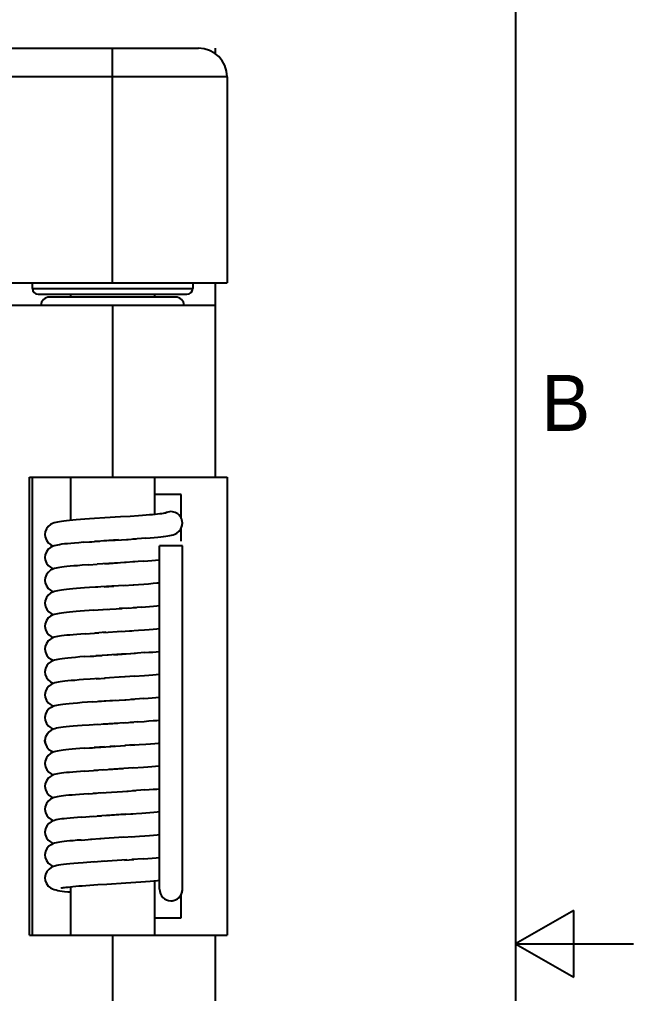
# Model space of a CAD drawing. Header units: millimetres. Extents: x 1775 to 1883, y -277 to -202.
# Drawn here: x 1871.79 to 1882.51, y -240.44 to -223.41 of the extents above; entities that cross this region are included whole.
import ezdxf

# ---------------------------------------------------------------- set-up
doc = ezdxf.new("R2010")
doc.units = ezdxf.units.MM
doc.header["$LTSCALE"] = 30.734
doc.layers.get('0').update_dxf_attribs({"linetype": 'CONTINUOUS'})
doc.layers.add('TuKuang', color=7, linetype='CONTINUOUS')
doc.styles.add('1', font='romans.shx', dxfattribs={"height": 2.5})

# ---------------------------------------------------------------- blocks, each defined once
blk = doc.blocks.new('asdf456')
at = {"color": 8}
for p, q in [((1550.355, 85.492), (1548.39, 84.369)), ((1550.355, 83.246), (1550.355, 85.492)), ((1548.39, 84.369), (1550.355, 83.246))]:
    blk.add_line(p, q, dxfattribs=at)
at = {"layer": 'TuKuang', "color": 8}
for p, q in [((1548.39, 152.964), (1548.39, 15.774)), ((1548.39, 84.369), (1552.361, 84.369))]:
    blk.add_line(p, q, dxfattribs=at)
at = {"color": 8, "insert": (1549.26, 103.524), "char_height": 1.88441, "width": 9.04157, "attachment_point": 1, "style": '1'}
blk.add_mtext('{\\f@Gulim|b0|i0|c134|p34;B}', dxfattribs=at)
blk = doc.blocks.new('b')
at = {"color": 7, "linetype": 'Continuous'}
for p, q in [((1258.817, -744.658), (1283.317, -744.658)), ((1281.817, -748.758), (1281.817, -744.658)), ((1283.617, -744.764), (1283.617, -744.658)), ((1283.817, -745.158), (1274.317, -745.158)), ((1283.817, -745.158), (1283.817, -748.758)), ((1280.017, -748.758), (1283.817, -748.758)), ((1280.417, -748.858), (1280.417, -748.758)), ((1283.217, -748.758), (1283.217, -748.858)), ((1283.617, -752.158), (1283.617, -748.758)), ((1280.417, -748.858), (1283.217, -748.858)), ((1280.517, -748.958), (1283.117, -748.958)), ((1281.082, -748.958), (1281.082, -749.008)), ((1282.552, -748.958), (1282.552, -749.008)), ((1282.917, -749.008), (1280.717, -749.008)), ((1283.617, -749.158), (1279.817, -749.158)), ((1281.817, -749.158), (1281.817, -752.158)), ((1280.367, -760.158), (1280.367, -752.158)), ((1280.417, -760.158), (1280.417, -752.158)), ((1281.082, -752.158), (1281.082, -752.912)), ((1282.552, -752.158), (1282.552, -752.807)), ((1283.817, -752.158), (1283.817, -760.158)), ((1283.017, -752.458), (1282.552, -752.458)), ((1283.017, -752.876), (1283.017, -752.458)), ((1281.684, -752.868), (1281.501, -752.88)), ((1281.957, -752.851), (1281.684, -752.868)), ((1282.123, -752.84), (1281.957, -752.851)), ((1282.272, -752.83), (1282.123, -752.84)), ((1282.978, -753.101), (1283.011, -753.057)), ((1283.017, -753.276), (1283.017, -753.043)), ((1283.036, -752.958), (1283.036, -752.954)), ((1283.037, -752.958), (1283.037, -752.954)), ((1282.061, -753.244), (1282.228, -753.233)), ((1282.397, -753.221), (1282.17, -753.237)), ((1281.311, -753.294), (1281.455, -753.283)), ((1281.414, -753.286), (1281.594, -753.274)), ((1281.72, -753.266), (1281.505, -753.28)), ((1281.922, -753.253), (1281.668, -753.269)), ((1281.744, -753.264), (1282.093, -753.242)), ((1282.637, -759.358), (1282.637, -753.358)), ((1283.037, -753.358), (1282.637, -753.358)), ((1283.037, -759.358), (1283.037, -753.358)), ((1280.637, -753.558), (1280.637, -753.558)), ((1281.404, -753.687), (1281.286, -753.695)), ((1281.404, -753.687), (1281.549, -753.677)), ((1282.055, -753.644), (1281.547, -753.677)), ((1281.684, -753.668), (1281.903, -753.654)), ((1282.209, -753.634), (1282.029, -753.646)), ((1282.36, -753.623), (1282.172, -753.637)), ((1280.637, -753.958), (1280.637, -753.959)), ((1281.415, -754.086), (1281.33, -754.092)), ((1281.563, -754.076), (1281.415, -754.086)), ((1281.673, -754.069), (1281.837, -754.058)), ((1282.011, -754.047), (1282.19, -754.035)), ((1282.18, -754.036), (1282.365, -754.023)), ((1282.317, -754.427), (1282.175, -754.436)), ((1281.49, -754.481), (1281.326, -754.492)), ((1281.488, -754.481), (1281.726, -754.465)), ((1281.663, -754.47), (1281.983, -754.449)), ((1282.098, -754.442), (1281.931, -754.452)), ((1282.069, -754.443), (1282.237, -754.432)), ((1281.342, -754.891), (1281.498, -754.88)), ((1281.426, -754.885), (1281.576, -754.875)), ((1281.702, -754.867), (1281.515, -754.879)), ((1281.657, -754.87), (1281.982, -754.849)), ((1281.924, -754.853), (1282.154, -754.838)), ((1282.113, -754.841), (1282.27, -754.83)), ((1282.27, -754.83), (1282.378, -754.822)), ((1281.425, -755.285), (1281.638, -755.271)), ((1281.741, -755.265), (1281.524, -755.279)), ((1281.976, -755.25), (1281.638, -755.271)), ((1281.837, -755.258), (1282.053, -755.244)), ((1282.13, -755.24), (1281.976, -755.25)), ((1282.053, -755.244), (1282.22, -755.233)), ((1282.378, -755.222), (1282.13, -755.24)), ((1281.332, -755.292), (1281.488, -755.281)), ((1281.425, -755.685), (1281.312, -755.694)), ((1281.582, -755.675), (1281.425, -755.685)), ((1281.529, -755.678), (1281.686, -755.668)), ((1282.018, -755.647), (1281.676, -755.669)), ((1282.205, -755.634), (1281.949, -755.651)), ((1282.193, -755.635), (1282.373, -755.622)), ((1280.949, -756.127), (1280.906, -756.133)), ((1281.476, -756.082), (1281.288, -756.095)), ((1281.473, -756.082), (1281.7, -756.067)), ((1281.867, -756.057), (1281.572, -756.076)), ((1281.7, -756.067), (1282.051, -756.045)), ((1282.032, -756.046), (1282.2, -756.035)), ((1282.361, -756.023), (1282.136, -756.039)), ((1281.498, -756.48), (1281.735, -756.465)), ((1282.037, -756.446), (1281.654, -756.47)), ((1281.735, -756.465), (1281.909, -756.454)), ((1282, -756.448), (1282.189, -756.435)), ((1282.261, -756.43), (1282.124, -756.44)), ((1282.261, -756.43), (1282.371, -756.423)), ((1280.956, -756.526), (1280.912, -756.532)), ((1281.408, -756.487), (1281.285, -756.496)), ((1281.557, -756.477), (1281.408, -756.487)), ((1280.647, -756.696), (1280.637, -756.758)), ((1280.637, -756.758), (1280.637, -756.753)), ((1280.638, -756.757), (1280.637, -756.758)), ((1280.637, -756.764), (1280.637, -756.758)), ((1281.326, -756.893), (1281.467, -756.883)), ((1281.413, -756.886), (1281.615, -756.873)), ((1281.677, -756.869), (1281.498, -756.88)), ((1281.615, -756.873), (1282.042, -756.845)), ((1281.858, -756.857), (1281.768, -756.863)), ((1282.193, -756.835), (1282.032, -756.846)), ((1282.133, -756.839), (1282.281, -756.829)), ((1282.281, -756.829), (1282.399, -756.82)), ((1281.33, -757.292), (1281.562, -757.276)), ((1281.665, -757.27), (1281.491, -757.281)), ((1281.643, -757.271), (1282.001, -757.248)), ((1281.927, -757.253), (1281.753, -757.264)), ((1282.185, -757.236), (1281.927, -757.253)), ((1282.168, -757.237), (1282.356, -757.224)), ((1281.607, -757.673), (1282.088, -757.642)), ((1282.066, -757.644), (1282.226, -757.633)), ((1282.38, -757.622), (1282.164, -757.637)), ((1281.398, -757.687), (1281.314, -757.693)), ((1281.398, -757.687), (1281.537, -757.678)), ((1281.656, -757.67), (1281.478, -757.682)), ((1281.283, -758.096), (1281.482, -758.081)), ((1281.455, -758.083), (1281.622, -758.072)), ((1282.045, -758.045), (1281.549, -758.077)), ((1282.139, -758.039), (1282.326, -758.026)), ((1281.27, -758.497), (1281.455, -758.483)), ((1281.613, -758.473), (1281.431, -758.485)), ((1282.008, -758.448), (1281.595, -758.474)), ((1281.981, -758.449), (1282.194, -758.435)), ((1282.142, -758.439), (1282.286, -758.429)), ((1282.286, -758.429), (1282.384, -758.422)), ((1282.067, -758.844), (1281.642, -758.871)), ((1282.027, -758.846), (1282.191, -758.835)), ((1282.356, -758.824), (1282.153, -758.838)), ((1280.959, -758.925), (1280.914, -758.931)), ((1281.5, -758.88), (1281.303, -758.894)), ((1281.685, -758.868), (1281.488, -758.881)), ((1281.082, -759.313), (1281.082, -760.158)), ((1281.418, -759.286), (1281.562, -759.276)), ((1281.562, -759.276), (1281.716, -759.266)), ((1281.716, -759.266), (1282.05, -759.245)), ((1282.05, -759.245), (1282.225, -759.233)), ((1282.552, -759.208), (1282.552, -760.158)), ((1282.636, -759.358), (1282.636, -759.358)), ((1283.017, -759.858), (1283.017, -759.441)), ((1282.552, -759.858), (1283.017, -759.858)), ((1281.817, -760.158), (1281.817, -763.158)), ((1283.617, -763.558), (1283.617, -760.158))]:
    blk.add_line(p, q, dxfattribs=at)
at = {"color": 0, "linetype": 'ByBlock'}
for p, q in [((1280.367, -752.158), (1283.817, -752.158)), ((1280.367, -760.158), (1283.817, -760.158))]:
    blk.add_line(p, q, dxfattribs=at)
at = {"color": 7, "linetype": 'Continuous'}
for points in [[(1281.501, -752.88), (1281.414, -752.886), (1281.332, -752.892), (1281.255, -752.898), (1281.185, -752.903), (1281.121, -752.909), (1281.063, -752.914), (1281.012, -752.919), (1280.966, -752.925), (1280.925, -752.93), (1280.889, -752.935), (1280.856, -752.941), (1280.826, -752.947), (1280.798, -752.955), (1280.768, -752.966), (1280.733, -752.985), (1280.696, -753.015), (1280.664, -753.058), (1280.642, -753.113), (1280.637, -753.159)], [(1282.756, -752.781), (1282.756, -752.781), (1282.753, -752.782), (1282.742, -752.784), (1282.724, -752.787), (1282.702, -752.791), (1282.674, -752.794), (1282.641, -752.798), (1282.603, -752.802), (1282.56, -752.807), (1282.513, -752.811), (1282.46, -752.815), (1282.402, -752.82), (1282.34, -752.825), (1282.272, -752.83)], [(1283.011, -753.057), (1283.032, -753.001), (1283.037, -752.958)], [(1280.637, -753.159), (1280.642, -753.2), (1280.662, -753.256), (1280.696, -753.301), (1280.735, -753.334), (1280.772, -753.353), (1280.789, -753.358)], [(1282.397, -753.221), (1282.475, -753.214), (1282.545, -753.209), (1282.606, -753.203), (1282.66, -753.198), (1282.707, -753.192), (1282.748, -753.187)], [(1282.748, -753.187), (1282.785, -753.182), (1282.817, -753.176), (1282.847, -753.17)], [(1282.847, -753.17), (1282.875, -753.162), (1282.904, -753.151)], [(1282.904, -753.151), (1282.94, -753.133), (1282.978, -753.101)], [(1280.932, -753.329), (1280.892, -753.335), (1280.857, -753.341), (1280.827, -753.347), (1280.798, -753.355), (1280.767, -753.366), (1280.732, -753.385), (1280.695, -753.416), (1280.663, -753.459), (1280.642, -753.513), (1280.637, -753.558)], [(1281.311, -753.294), (1281.229, -753.3), (1281.154, -753.306), (1281.089, -753.312), (1281.03, -753.318), (1280.978, -753.323), (1280.932, -753.329)], [(1280.637, -753.558), (1280.642, -753.602), (1280.662, -753.656), (1280.694, -753.7), (1280.731, -753.731), (1280.766, -753.75), (1280.789, -753.758)], [(1280.932, -753.729), (1280.894, -753.734), (1280.86, -753.74), (1280.83, -753.746), (1280.802, -753.754), (1280.772, -753.764), (1280.736, -753.783), (1280.697, -753.814), (1280.663, -753.859), (1280.642, -753.915), (1280.637, -753.958)], [(1281.286, -753.695), (1281.208, -753.702), (1281.139, -753.707), (1281.077, -753.713), (1281.022, -753.718), (1280.974, -753.724), (1280.932, -753.729)], [(1282.36, -753.623), (1282.432, -753.618), (1282.502, -753.612), (1282.569, -753.606), (1282.63, -753.601), (1282.637, -753.6)], [(1280.637, -753.959), (1280.642, -754.001), (1280.662, -754.056), (1280.694, -754.1), (1280.732, -754.131), (1280.767, -754.151), (1280.788, -754.158)], [(1282.036, -754.046), (1281.804, -754.061), (1281.521, -754.079)], [(1282.365, -754.023), (1282.447, -754.017), (1282.524, -754.01), (1282.593, -754.004), (1282.637, -754)], [(1280.926, -754.13), (1280.89, -754.135), (1280.858, -754.141), (1280.829, -754.147), (1280.801, -754.154), (1280.771, -754.165), (1280.736, -754.183), (1280.696, -754.215), (1280.663, -754.26), (1280.642, -754.315), (1280.637, -754.358)], [(1281.33, -754.092), (1281.257, -754.098), (1281.189, -754.103), (1281.126, -754.108), (1281.067, -754.114), (1281.015, -754.119), (1280.968, -754.124), (1280.926, -754.13)], [(1280.637, -754.358), (1280.646, -754.416), (1280.67, -754.469), (1280.705, -754.51), (1280.744, -754.538), (1280.778, -754.555), (1280.789, -754.558)], [(1282.317, -754.427), (1282.393, -754.421), (1282.464, -754.415), (1282.53, -754.41), (1282.59, -754.404), (1282.637, -754.4)], [(1280.925, -754.53), (1280.888, -754.535), (1280.856, -754.541), (1280.827, -754.547), (1280.799, -754.555), (1280.769, -754.566), (1280.734, -754.584), (1280.695, -754.616), (1280.662, -754.661), (1280.642, -754.716), (1280.637, -754.759)], [(1281.326, -754.492), (1281.253, -754.498), (1281.184, -754.503), (1281.122, -754.509), (1281.064, -754.514), (1281.012, -754.519), (1280.966, -754.525), (1280.925, -754.53)], [(1280.637, -754.759), (1280.646, -754.818), (1280.67, -754.87), (1280.705, -754.911), (1280.746, -754.94), (1280.782, -754.957), (1280.788, -754.958)], [(1280.928, -754.929), (1280.891, -754.935), (1280.858, -754.94), (1280.828, -754.947), (1280.799, -754.954), (1280.768, -754.966), (1280.732, -754.985), (1280.694, -755.017), (1280.662, -755.061), (1280.642, -755.116), (1280.637, -755.158)], [(1281.342, -754.891), (1281.264, -754.897), (1281.193, -754.903), (1281.128, -754.908), (1281.069, -754.914), (1281.017, -754.919), (1280.97, -754.924), (1280.928, -754.929)], [(1282.378, -754.822), (1282.455, -754.816), (1282.525, -754.81), (1282.588, -754.805), (1282.637, -754.8)], [(1280.637, -755.158), (1280.646, -755.216), (1280.67, -755.269), (1280.705, -755.31), (1280.744, -755.338), (1280.778, -755.355), (1280.789, -755.358)], [(1282.378, -755.222), (1282.451, -755.216), (1282.519, -755.211), (1282.581, -755.205), (1282.637, -755.2)], [(1280.938, -755.328), (1280.898, -755.334), (1280.863, -755.34), (1280.832, -755.346), (1280.804, -755.353), (1280.775, -755.363), (1280.741, -755.38), (1280.704, -755.407), (1280.67, -755.447), (1280.646, -755.498), (1280.637, -755.558)], [(1281.332, -755.292), (1281.247, -755.298), (1281.169, -755.305), (1281.1, -755.311), (1281.038, -755.317), (1280.984, -755.322), (1280.938, -755.328)], [(1280.637, -755.558), (1280.642, -755.602), (1280.662, -755.657), (1280.694, -755.7), (1280.732, -755.731), (1280.767, -755.75), (1280.788, -755.758)], [(1282.373, -755.622), (1282.449, -755.617), (1282.519, -755.611), (1282.582, -755.605), (1282.637, -755.6)], [(1280.941, -755.728), (1280.901, -755.733), (1280.867, -755.739), (1280.836, -755.745), (1280.808, -755.752), (1280.779, -755.762), (1280.745, -755.778), (1280.706, -755.806), (1280.671, -755.847), (1280.646, -755.899), (1280.637, -755.958)], [(1281.312, -755.694), (1281.232, -755.7), (1281.159, -755.706), (1281.094, -755.711), (1281.036, -755.717), (1280.985, -755.722), (1280.941, -755.728)], [(1280.637, -755.958), (1280.642, -756.001), (1280.663, -756.056), (1280.695, -756.1), (1280.732, -756.131), (1280.767, -756.15), (1280.789, -756.158)], [(1281.288, -756.095), (1281.203, -756.102), (1281.127, -756.108), (1281.059, -756.115), (1281, -756.121), (1280.949, -756.127)], [(1282.361, -756.023), (1282.437, -756.018), (1282.507, -756.012), (1282.573, -756.006), (1282.633, -756), (1282.637, -756)], [(1280.906, -756.133), (1280.869, -756.139), (1280.837, -756.145), (1280.807, -756.152), (1280.777, -756.162), (1280.743, -756.179), (1280.706, -756.206), (1280.672, -756.244), (1280.647, -756.296), (1280.637, -756.358)], [(1280.637, -756.358), (1280.642, -756.403), (1280.663, -756.458), (1280.695, -756.501), (1280.733, -756.532), (1280.767, -756.551), (1280.788, -756.558)], [(1282.371, -756.423), (1282.452, -756.416), (1282.525, -756.41), (1282.589, -756.405), (1282.637, -756.4)], [(1280.912, -756.532), (1280.874, -756.538), (1280.841, -756.544), (1280.81, -756.551), (1280.78, -756.561), (1280.746, -756.577), (1280.708, -756.604), (1280.673, -756.644), (1280.647, -756.696)], [(1281.285, -756.496), (1281.205, -756.502), (1281.132, -756.508), (1281.066, -756.514), (1281.007, -756.52), (1280.956, -756.526)], [(1280.637, -756.758), (1280.646, -756.817), (1280.67, -756.87), (1280.706, -756.912), (1280.746, -756.94), (1280.781, -756.956), (1280.788, -756.958)], [(1282.399, -756.82), (1282.48, -756.814), (1282.554, -756.808), (1282.62, -756.802), (1282.637, -756.8)], [(1280.918, -756.931), (1280.883, -756.936), (1280.852, -756.942), (1280.824, -756.948), (1280.797, -756.955), (1280.767, -756.966), (1280.732, -756.985), (1280.694, -757.017), (1280.662, -757.061), (1280.641, -757.116), (1280.637, -757.158)], [(1281.326, -756.893), (1281.247, -756.898), (1281.174, -756.904), (1281.11, -756.91), (1281.052, -756.915), (1281.002, -756.921), (1280.957, -756.926), (1280.918, -756.931)], [(1280.637, -757.158), (1280.646, -757.217), (1280.67, -757.269), (1280.705, -757.311), (1280.745, -757.339), (1280.779, -757.355), (1280.789, -757.358)], [(1281.33, -757.292), (1281.256, -757.298), (1281.188, -757.303), (1281.124, -757.309), (1281.067, -757.314), (1281.014, -757.319), (1280.968, -757.324), (1280.926, -757.33)], [(1282.356, -757.224), (1282.433, -757.218), (1282.505, -757.212), (1282.57, -757.206), (1282.628, -757.201), (1282.637, -757.2)], [(1280.926, -757.33), (1280.889, -757.335), (1280.857, -757.341), (1280.828, -757.347), (1280.8, -757.354), (1280.771, -757.365), (1280.735, -757.384), (1280.696, -757.415), (1280.663, -757.46), (1280.642, -757.516), (1280.637, -757.558)], [(1280.637, -757.558), (1280.646, -757.616), (1280.67, -757.668), (1280.705, -757.71), (1280.744, -757.739), (1280.779, -757.755), (1280.789, -757.758)], [(1282.38, -757.622), (1282.454, -757.616), (1282.524, -757.61), (1282.589, -757.605), (1282.637, -757.6)], [(1280.919, -757.731), (1280.884, -757.736), (1280.853, -757.742), (1280.825, -757.748), (1280.798, -757.755), (1280.769, -757.766), (1280.733, -757.784), (1280.695, -757.816), (1280.662, -757.86), (1280.641, -757.916), (1280.637, -757.958)], [(1281.314, -757.693), (1281.24, -757.699), (1281.172, -757.705), (1281.11, -757.71), (1281.054, -757.715), (1281.004, -757.72), (1280.959, -757.725), (1280.919, -757.731)], [(1280.637, -757.958), (1280.645, -758.017), (1280.669, -758.069), (1280.704, -758.11), (1280.743, -758.138), (1280.777, -758.155), (1280.789, -758.158)], [(1282.326, -758.026), (1282.401, -758.02), (1282.471, -758.015), (1282.537, -758.009), (1282.597, -758.004), (1282.637, -758)], [(1280.932, -758.129), (1280.895, -758.134), (1280.862, -758.14), (1280.833, -758.146), (1280.806, -758.153), (1280.778, -758.162), (1280.744, -758.178), (1280.707, -758.205), (1280.671, -758.246), (1280.646, -758.299), (1280.637, -758.359)], [(1281.283, -758.096), (1281.207, -758.102), (1281.139, -758.107), (1281.077, -758.113), (1281.022, -758.118), (1280.974, -758.124), (1280.932, -758.129)], [(1281.696, -758.067), (1281.929, -758.052), (1282.17, -758.037)], [(1280.637, -758.359), (1280.642, -758.402), (1280.663, -758.457), (1280.695, -758.5), (1280.732, -758.531), (1280.768, -758.551), (1280.788, -758.558)], [(1281.27, -758.497), (1281.198, -758.502), (1281.132, -758.508), (1281.073, -758.513), (1281.02, -758.519), (1280.973, -758.524), (1280.931, -758.529)], [(1282.384, -758.422), (1282.462, -758.416), (1282.533, -758.41), (1282.596, -758.404), (1282.637, -758.4)], [(1280.931, -758.529), (1280.894, -758.534), (1280.862, -758.54), (1280.833, -758.546), (1280.805, -758.553), (1280.777, -758.562), (1280.744, -758.578), (1280.707, -758.605), (1280.672, -758.644), (1280.647, -758.696), (1280.637, -758.758)], [(1280.637, -758.758), (1280.642, -758.802), (1280.663, -758.857), (1280.695, -758.901), (1280.733, -758.932), (1280.768, -758.951), (1280.789, -758.958)], [(1282.356, -758.824), (1282.436, -758.818), (1282.51, -758.812), (1282.577, -758.806), (1282.636, -758.8), (1282.637, -758.8)], [(1280.914, -758.931), (1280.875, -758.937), (1280.842, -758.944), (1280.811, -758.951), (1280.781, -758.961), (1280.747, -758.977), (1280.708, -759.004), (1280.672, -759.045), (1280.647, -759.098), (1280.637, -759.159)], [(1281.303, -758.894), (1281.219, -758.901), (1281.142, -758.907), (1281.073, -758.913), (1281.012, -758.919), (1280.959, -758.925)], [(1280.637, -759.158), (1280.642, -759.203), (1280.663, -759.258), (1280.696, -759.302), (1280.734, -759.333), (1280.77, -759.352), (1280.8, -759.363), (1280.83, -759.37), (1280.861, -759.377), (1280.895, -759.383), (1280.935, -759.388), (1280.981, -759.394), (1281.035, -759.4), (1281.082, -759.404)], [(1280.918, -759.336), (1280.918, -759.336), (1280.924, -759.334), (1280.937, -759.332), (1280.955, -759.329), (1280.979, -759.325), (1281.008, -759.322), (1281.042, -759.318), (1281.082, -759.313), (1281.126, -759.309), (1281.176, -759.305), (1281.23, -759.3), (1281.288, -759.295), (1281.351, -759.291), (1281.418, -759.286)], [(1282.225, -759.233), (1282.312, -759.227), (1282.395, -759.221), (1282.472, -759.215), (1282.541, -759.209), (1282.602, -759.203), (1282.637, -759.2)]]:
    blk.add_lwpolyline(points, dxfattribs=at)
for centre, radius, start, end in [((1283.317, -745.158), 0.5, 0, 90), ((1280.517, -748.858), 0.1, 180, 269.9986), ((1283.117, -748.858), 0.1, 270.0014, 360), ((1280.717, -749.158), 0.15, 90, 180), ((1282.917, -749.158), 0.15, 0, 90), ((1282.837, -752.958), 0.2, 1.2031, 120), ((1282.837, -752.958), 0.2, 329.9668, 0.0167), ((1282.837, -759.358), 0.2, 180, 0), ((1282.839, -759.358), 0.199, 353.2509, 359.9857), ((1282.841, -759.358), 0.198, 0.0034, 3.1013), ((1282.838, -759.358), 0.201, 302.0062, 303.8348), ((1282.837, -759.357), 0.201, 303.8512, 318.2572), ((1282.838, -759.358), 0.2, 318.2982, 319.9836), ((1282.838, -759.358), 0.201, 320.0041, 334.6525), ((1282.838, -759.358), 0.2, 334.6922, 336.1629), ((1282.838, -759.358), 0.201, 336.1958, 353.259), ((1282.838, -759.357), 0.202, 270.041, 285.7773), ((1282.838, -759.359), 0.2, 285.8165, 287.3783)]:
    blk.add_arc(centre, radius, start, end, dxfattribs=at)
blk.add_open_spline([(1280.646, -756.815), (1280.641, -756.799), (1280.638, -756.781), (1280.637, -756.764)], degree=3, dxfattribs=at)

msp = doc.modelspace()

# ---------------------------------------------------------------- block references
at = {"xscale": 0.518942464007705, "yscale": 0.518942464007705, "zscale": 0.518942464007705}
msp.add_blockref('asdf456', (1076.923, -283.349), dxfattribs=at)
at = {"color": 0, "linetype": 'ByBlock'}
msp.add_blockref('b', (591.594, 520.743), dxfattribs=at)

doc.saveas('drawing.dxf')
